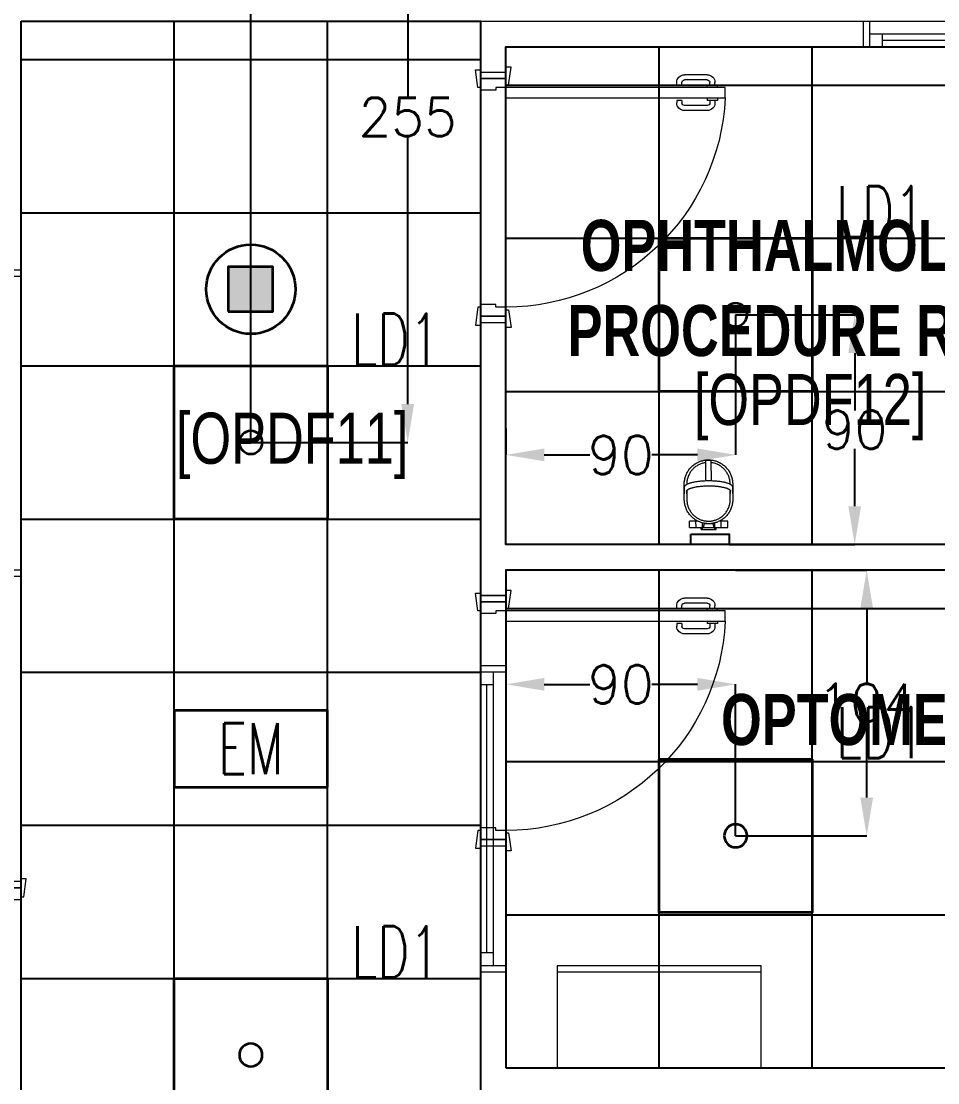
# Model space of a CAD drawing. Extents: x -12260 to 57327, y -29287 to 19916.
# Drawn here: x 14376 to 17968, y -6869 to -2710 of the extents above; entities that cross this region are included whole.
import ezdxf
from ezdxf.enums import TextEntityAlignment as Align

# ---------------------------------------------------------------- set-up
doc = ezdxf.new("R2010")
doc.units = 0
doc.header["$LTSCALE"] = 0.25
doc.linetypes.add('DASHDOT', pattern=[25.4, 12.7, -6.35, 0, -6.35])
for name, color, linetype, lineweight in [('01-First Floor$0$72_EGR_BASE_TEXT', 252, 'Continuous', 5), ('01-First Floor$0$Aluminum', 251, 'Continuous', 5), ('01-First Floor$0$LOADING', 253, 'Continuous', 5), ('01-First Floor$0$Walls', 251, 'Continuous', 5), ('01-First Floor$0$Wooden Joinery', 251, 'Continuous', 5), ('E-DIM', 6, 'Continuous', 18), ('E-LITE-CIRC-NUMB', 6, 'Continuous', 25), ('E-LITE-CLNG', 150, 'Continuous', 35), ('E-LITE-CLNG @ 100', 150, 'Continuous', 35), ('E-LITE-CLNG-CNDT', 6, 'DASHDOT', 35), ('E-LITE-CTRL', 6, 'Continuous', 25), ('E-LITE-IDEN', 6, 'Continuous', 25), ('T-INTC-CLNG @ 100', 33, 'Continuous', 35), ('T-INTC-DEVC-NUMB', 2, 'Continuous', 25)]:
    doc.layers.add(name, color=color, linetype=linetype, lineweight=lineweight)
doc.layers.add('01-First Floor$0$FALSE CEILING', color=251, linetype='Continuous')
doc.styles.add('01-First Floor$0$X3G_ENTITY_9EC9', font='swisscl.ttf', dxfattribs={"height": 0.2})
doc.styles.add('01-First Floor$0$X3G_ENTITY_9F38', font='swisscl.ttf', dxfattribs={"height": 0.2})
doc.styles.add('DC_SIMPLEX', font='SIMPLEX.shx', dxfattribs={"width": 0.7})
doc.styles.get("Standard").update_dxf_attribs({"font": 'romans.shx'})
doc.dimstyles.get("Standard").update_dxf_attribs({"dimtxt": 150, "dimasz": 150, "dimexe": 0.18, "dimexo": 0.0625, "dimgap": 0.09, "dimtad": 0, "dimtih": 1, "dimtoh": 1, "dimdec": 0, "dimlfac": 0.1, "dimzin": 0, "dimdsep": 46, "dimtxsty": 'Standard', "dimcen": 0.09, "dimclrd": 6, "dimadec": 0, "dimazin": 0, "dimtfac": 1, "dimtdec": 0, "dimtofl": 0, "dimtmove": 0, "dimatfit": 3, "dimfxl": 1, "dimtolj": 1, "dimtzin": 0, "dimarcsym": 0})

# ---------------------------------------------------------------- blocks, each defined once
blk = doc.blocks.new('01-First Floor$0$A$C72370EFE')
at = {"layer": '01-First Floor$0$Wooden Joinery'}
for p, q in [((-0.01, -0.04), (-0.02, -0.04)), ((-0.01, -0.03), (-0.01, -0.07)), ((0, -0.03), (-0.01, -0.03)), ((0.04, -0.03), (0.05, -0.03)), ((0.05, -0.03), (0.05, -0.07)), ((0.05, -0.04), (0.06, -0.04)), ((-0.05, -0.07), (-0.05, -0.16)), ((-0.03, -0.07), (-0.03, -0.16)), ((-0.01, -0.06), (-0.02, -0.06)), ((0, -0.07), (-0.01, -0.07)), ((0.04, -0.07), (0.05, -0.07)), ((0.05, -0.06), (0.06, -0.06)), ((0.07, -0.07), (0.07, -0.16)), ((0.09, -0.07), (0.09, -0.16)), ((-0.01, -0.17), (-0.02, -0.17)), ((-0.01, -0.19), (-0.02, -0.19)), ((-0.01, -0.17), (-0.01, -0.19)), ((0.05, -0.17), (0.06, -0.17)), ((0.05, -0.17), (0.05, -0.19)), ((0.05, -0.19), (0.06, -0.19))]:
    blk.add_line(p, q, dxfattribs=at)
for centre, radius, start, end in [((-0.02, -0.07), 0.03, 90, 180), ((0.06, -0.07), 0.03, 0, 90), ((-0.02, -0.07), 0.01, 90, 180), ((0.06, -0.07), 0.01, 0, 90), ((-0.02, -0.16), 0.03, 180, 270), ((-0.02, -0.16), 0.01, 180, 270), ((0.06, -0.16), 0.01, 270, 0), ((0.06, -0.16), 0.03, 270, 0)]:
    blk.add_arc(centre, radius, start, end, dxfattribs=at)
blk = doc.blocks.new('01-First Floor$0$A$C5DAD61B4')
at = {"layer": '01-First Floor$0$Wooden Joinery'}
for points in [[(80, 959.1), (80, 969.1), (10, 979.1), (10, 959.1)], [(940, 959.1), (940, 969.1), (1010, 979.1), (1010, 959.1)], [(70, 859.1), (70, 849.1), (0, 839.1), (0, 859.1)], [(120, 859.1), (120, 0), (80, 0), (80, 859.1)], [(950, 859.1), (950, 849.1), (1020, 839.1), (1020, 859.1)]]:
    blk.add_lwpolyline(points, close=True, dxfattribs=at)
for points in [[(45, 859.1), (45, 959.1), (20, 959.1), (20, 859.1), (45, 859.1)], [(45, 859.1), (80, 859.1), (80, 899.1), (90, 899.1), (90, 959.1), (45, 959.1), (45, 859.1)], [(975, 859.1), (940, 859.1), (940, 899.1), (930, 899.1), (930, 959.1), (975, 959.1), (975, 859.1)], [(975, 859.1), (975, 959.1), (1000, 959.1), (1000, 859.1), (975, 859.1)]]:
    blk.add_lwpolyline(points, dxfattribs=at)
blk.add_arc((80, 859.1), 860, 272.666, 0, dxfattribs=at)
at = {"layer": '01-First Floor$0$Wooden Joinery', "xscale": 999.9999999998854, "yscale": 999.9999999998854, "zscale": 999.9999999998854, "rotation": 180}
blk.add_blockref('01-First Floor$0$A$C72370EFE', (120, 0), dxfattribs=at)
blk = doc.blocks.new('01-First Floor$0$ME12818-P')
for p, q in [((-0.0262, 0.1712), (0.0316, 0.1712)), ((-0.0262, 0.1712), (-0.0262, 0.1635)), ((-0.0212, 0.1712), (-0.0212, 0.145)), ((0.0266, 0.1712), (0.0266, 0.145)), ((0.0316, 0.1712), (0.0316, 0.1635)), ((-0.0723, 0.1635), (0.0777, 0.1635)), ((-0.0723, 0.1635), (-0.0723, 0.1385)), ((-0.0389, 0.1385), (-0.0723, 0.1385)), ((-0.0468, 0.1635), (-0.0468, 0.1385)), ((-0.0148, 0.1485), (-0.0184, 0.1635)), ((0.0202, 0.1485), (-0.0148, 0.1485)), ((-0.0123, 0.1485), (-0.0123, 0.1471)), ((0.0177, 0.1471), (0.0177, 0.1485)), ((0.0238, 0.1635), (0.0202, 0.1485)), ((0.0777, 0.1385), (0.0442, 0.1385)), ((0.0521, 0.1635), (0.0521, 0.1385)), ((0.0777, 0.1635), (0.0777, 0.1385)), ((-0.0923, 0.0534), (-0.0923, -0.0066)), ((-0.0823, 0.018), (-0.0823, 0.0534)), ((0.0877, 0.0534), (0.0877, 0.018)), ((0.0977, -0.0066), (0.0977, 0.0534)), ((-0.0913, 0.0311), (-0.0913, 0.0053)), ((-0.0833, 0.0208), (-0.0833, 0.0311)), ((0.0887, 0.0311), (0.0887, 0.0208)), ((0.0967, 0.0053), (0.0967, 0.0311)), ((-0.0823, -0.0066), (-0.0823, -0.006)), ((-0.0053, -0.0205), (0.0107, -0.0205)), ((0.0877, -0.0061), (0.0877, -0.0066)), ((-0.0053, -0.0996), (-0.0058, -0.0996)), ((0.0107, -0.0996), (-0.0053, -0.0996)), ((0.0111, -0.0996), (0.0107, -0.0996))]:
    blk.add_line(p, q)
at = {"flags": 128}
for points in [[(0.0977, 0.0534), (0.0976, 0.0572), (0.0974, 0.061), (0.097, 0.0648), (0.0965, 0.0685), (0.0958, 0.0723), (0.095, 0.076), (0.094, 0.0796), (0.0929, 0.0833), (0.0916, 0.0869), (0.0902, 0.0904), (0.0886, 0.0939), (0.087, 0.0973), (0.0851, 0.1006), (0.0832, 0.1038), (0.0811, 0.107), (0.0789, 0.1101), (0.0766, 0.1131), (0.0741, 0.116), (0.0716, 0.1188), (0.0689, 0.1215), (0.0661, 0.1241), (0.0632, 0.1266), (0.0602, 0.129), (0.0572, 0.1312), (0.054, 0.1333), (0.0508, 0.1353), (0.0475, 0.1372), (0.0441, 0.1389), (0.0406, 0.1405), (0.0371, 0.1419), (0.0335, 0.1432), (0.0299, 0.1444), (0.0263, 0.1454), (0.0226, 0.1463), (0.0188, 0.147), (0.0151, 0.1476), (0.0113, 0.148), (0.0075, 0.1483), (0.0037, 0.1484), (-0.0001, 0.1483), (-0.0039, 0.1482), (-0.0077, 0.1478), (-0.0114, 0.1473), (-0.0152, 0.1467), (-0.0189, 0.1459), (-0.0226, 0.145), (-0.0262, 0.1439), (-0.0298, 0.1427), (-0.0334, 0.1413), (-0.0368, 0.1398), (-0.0403, 0.1381), (-0.0436, 0.1363), (-0.0469, 0.1344), (-0.0501, 0.1324), (-0.0532, 0.1302), (-0.0562, 0.1279), (-0.0592, 0.1255), (-0.062, 0.1229), (-0.0647, 0.1203), (-0.0674, 0.1176), (-0.0699, 0.1147), (-0.0723, 0.1118), (-0.0745, 0.1087), (-0.0767, 0.1056), (-0.0787, 0.1024), (-0.0806, 0.0991), (-0.0824, 0.0957), (-0.084, 0.0923), (-0.0855, 0.0888), (-0.0868, 0.0852), (-0.088, 0.0816), (-0.0891, 0.078), (-0.09, 0.0743), (-0.0907, 0.0705), (-0.0914, 0.0668), (-0.0918, 0.063), (-0.0921, 0.0592), (-0.0923, 0.0554), (-0.0923, 0.0534)], [(-0.0823, 0.0534), (-0.0822, 0.0568), (-0.082, 0.0602), (-0.0817, 0.0636), (-0.0812, 0.0669), (-0.0806, 0.0703), (-0.0799, 0.0736), (-0.079, 0.0769), (-0.078, 0.0801), (-0.0769, 0.0833), (-0.0756, 0.0865), (-0.0742, 0.0896), (-0.0727, 0.0926), (-0.0711, 0.0956), (-0.0693, 0.0985), (-0.0675, 0.1014), (-0.0655, 0.1041), (-0.0634, 0.1068), (-0.0612, 0.1094), (-0.0589, 0.1119), (-0.0565, 0.1144), (-0.054, 0.1167), (-0.0515, 0.1189), (-0.0488, 0.121), (-0.0461, 0.123), (-0.0432, 0.1249), (-0.0403, 0.1267), (-0.0374, 0.1284), (-0.0343, 0.1299), (-0.0313, 0.1313), (-0.0281, 0.1326), (-0.0249, 0.1338), (-0.0217, 0.1348), (-0.0184, 0.1357), (-0.0151, 0.1365), (-0.0118, 0.1371), (-0.0084, 0.1377), (-0.005, 0.138), (-0.0016, 0.1383), (0.0018, 0.1384), (0.0052, 0.1383), (0.0086, 0.1382), (0.012, 0.1379), (0.0153, 0.1374), (0.0187, 0.1369), (0.022, 0.1362), (0.0253, 0.1353), (0.0286, 0.1344), (0.0318, 0.1333), (0.0349, 0.132), (0.0381, 0.1307), (0.0411, 0.1292), (0.0441, 0.1276), (0.0471, 0.1259), (0.0499, 0.1241), (0.0527, 0.1221), (0.0554, 0.1201), (0.058, 0.1179), (0.0606, 0.1156), (0.063, 0.1133), (0.0654, 0.1108), (0.0676, 0.1082), (0.0698, 0.1056), (0.0718, 0.1029), (0.0737, 0.1001), (0.0755, 0.0972), (0.0772, 0.0943), (0.0788, 0.0912), (0.0803, 0.0882), (0.0816, 0.085), (0.0828, 0.0819), (0.0839, 0.0786), (0.0848, 0.0754), (0.0856, 0.0721), (0.0863, 0.0687), (0.0868, 0.0654), (0.0873, 0.062), (0.0875, 0.0586), (0.0877, 0.0552), (0.0877, 0.0534)], [(-0.0913, 0.0053), (-0.0912, 0.004), (-0.0909, 0.0028), (-0.0905, 0.0016), (-0.0898, 0.0005), (-0.089, -0.0007), (-0.0881, -0.0017), (-0.0871, -0.0028), (-0.0859, -0.0038), (-0.0845, -0.0047), (-0.0831, -0.0057), (-0.0815, -0.0066), (-0.0798, -0.0075), (-0.078, -0.0083), (-0.076, -0.0092), (-0.0739, -0.01), (-0.0718, -0.0108), (-0.0695, -0.0116), (-0.067, -0.0123), (-0.0645, -0.013), (-0.0619, -0.0137), (-0.0592, -0.0144), (-0.0563, -0.015), (-0.0534, -0.0156), (-0.0504, -0.0162), (-0.0473, -0.0167), (-0.0442, -0.0172), (-0.0409, -0.0177), (-0.0376, -0.0181), (-0.0343, -0.0185), (-0.0308, -0.0189), (-0.0274, -0.0192), (-0.0238, -0.0195), (-0.0203, -0.0198), (-0.0167, -0.02), (-0.013, -0.0202), (-0.0094, -0.0203), (-0.0057, -0.0204), (-0.002, -0.0205), (0.0017, -0.0205), (0.0054, -0.0205), (0.0091, -0.0204), (0.0128, -0.0204), (0.0164, -0.0202), (0.0201, -0.0201), (0.0237, -0.0199), (0.0273, -0.0196), (0.0309, -0.0194), (0.0344, -0.0191), (0.0378, -0.0187), (0.0412, -0.0183), (0.0446, -0.0179), (0.0478, -0.0175), (0.051, -0.017), (0.0542, -0.0165), (0.0572, -0.0159), (0.0602, -0.0153), (0.063, -0.0147), (0.0658, -0.0141), (0.0685, -0.0134), (0.0711, -0.0127), (0.0735, -0.012), (0.0759, -0.0112), (0.0782, -0.0104), (0.0803, -0.0096), (0.0823, -0.0088), (0.0842, -0.008), (0.086, -0.0071), (0.0876, -0.0062), (0.0892, -0.0052), (0.0906, -0.0043), (0.0918, -0.0033), (0.093, -0.0023), (0.094, -0.0012), (0.0948, -0.0002), (0.0955, 0.001), (0.0961, 0.0022), (0.0965, 0.0034), (0.0967, 0.0046), (0.0967, 0.0053)], [(-0.0833, 0.0208), (-0.0833, 0.0202), (-0.0831, 0.0195), (-0.0829, 0.0189), (-0.0825, 0.0182), (-0.082, 0.0175), (-0.0813, 0.0167), (-0.0805, 0.016), (-0.0796, 0.0152), (-0.0785, 0.0144), (-0.0773, 0.0136), (-0.076, 0.0128), (-0.0745, 0.012), (-0.0729, 0.0113), (-0.0711, 0.0105), (-0.0692, 0.0098), (-0.0672, 0.009), (-0.0651, 0.0083), (-0.0629, 0.0077), (-0.0606, 0.007), (-0.0581, 0.0064), (-0.0556, 0.0057), (-0.053, 0.0052), (-0.0502, 0.0046), (-0.0474, 0.0041), (-0.0445, 0.0036), (-0.0416, 0.0031), (-0.0385, 0.0027), (-0.0354, 0.0022), (-0.0322, 0.0019), (-0.029, 0.0015), (-0.0257, 0.0012), (-0.0224, 0.0009), (-0.019, 0.0007), (-0.0156, 0.0005), (-0.0122, 0.0003), (-0.0087, 0.0002), (-0.0052, 0.0001), (-0.0017, 0), (0.0017, 0), (0.0052, 0), (0.0087, 0), (0.0122, 0.0001), (0.0157, 0.0002), (0.0191, 0.0004), (0.0226, 0.0006), (0.026, 0.0008), (0.0293, 0.0011), (0.0326, 0.0014), (0.0359, 0.0017), (0.0391, 0.002), (0.0422, 0.0024), (0.0453, 0.0029), (0.0483, 0.0033), (0.0513, 0.0038), (0.0541, 0.0043), (0.0569, 0.0049), (0.0596, 0.0054), (0.0622, 0.006), (0.0647, 0.0067), (0.067, 0.0073), (0.0693, 0.008), (0.0715, 0.0087), (0.0736, 0.0094), (0.0755, 0.0101), (0.0773, 0.0109), (0.079, 0.0116), (0.0806, 0.0124), (0.082, 0.0132), (0.0833, 0.014), (0.0844, 0.0147), (0.0854, 0.0155), (0.0863, 0.0163), (0.087, 0.0171), (0.0876, 0.0178), (0.0881, 0.0185), (0.0884, 0.0192), (0.0886, 0.0198), (0.0887, 0.0204), (0.0887, 0.0208)], [(-0.0923, -0.0066), (-0.0922, -0.0104), (-0.092, -0.0142), (-0.0916, -0.018), (-0.0911, -0.0217), (-0.0904, -0.0255), (-0.0896, -0.0292), (-0.0886, -0.0329), (-0.0875, -0.0365), (-0.0862, -0.0401), (-0.0848, -0.0436), (-0.0833, -0.0471), (-0.0816, -0.0505), (-0.0797, -0.0538), (-0.0778, -0.0571), (-0.0757, -0.0603), (-0.0735, -0.0633), (-0.0712, -0.0663), (-0.0687, -0.0693), (-0.0662, -0.0721), (-0.0635, -0.0748), (-0.0607, -0.0774), (-0.0578, -0.0798), (-0.0549, -0.0822), (-0.0518, -0.0844), (-0.0486, -0.0866), (-0.0454, -0.0885), (-0.0421, -0.0904), (-0.0387, -0.0921), (-0.0352, -0.0937), (-0.0317, -0.0952), (-0.0282, -0.0965), (-0.0245, -0.0976), (-0.0209, -0.0986), (-0.0172, -0.0995), (-0.0135, -0.1002), (-0.0097, -0.1008), (-0.0059, -0.1012), (-0.0021, -0.1015), (0.0017, -0.1016), (0.0055, -0.1016), (0.0093, -0.1014), (0.013, -0.101), (0.0168, -0.1006), (0.0206, -0.0999), (0.0243, -0.0991), (0.028, -0.0982), (0.0316, -0.0971), (0.0352, -0.0959), (0.0387, -0.0945), (0.0422, -0.093), (0.0456, -0.0913), (0.049, -0.0896), (0.0523, -0.0876), (0.0555, -0.0856), (0.0586, -0.0834), (0.0616, -0.0811), (0.0646, -0.0787), (0.0674, -0.0762), (0.0701, -0.0735), (0.0727, -0.0708), (0.0753, -0.0679), (0.0776, -0.065), (0.0799, -0.0619), (0.0821, -0.0588), (0.0841, -0.0556), (0.086, -0.0523), (0.0878, -0.0489), (0.0894, -0.0455), (0.0909, -0.042), (0.0922, -0.0384), (0.0934, -0.0348), (0.0945, -0.0312), (0.0954, -0.0275), (0.0961, -0.0238), (0.0967, -0.02), (0.0972, -0.0162), (0.0975, -0.0125), (0.0977, -0.0087), (0.0977, -0.0066)], [(-0.0073, -0.091), (-0.0099, -0.0907), (-0.0133, -0.0901), (-0.0166, -0.0894), (-0.0199, -0.0886), (-0.0232, -0.0876), (-0.0264, -0.0865), (-0.0296, -0.0853), (-0.0327, -0.0839), (-0.0357, -0.0824), (-0.0387, -0.0808), (-0.0417, -0.0791), (-0.0445, -0.0773), (-0.0473, -0.0753), (-0.05, -0.0733), (-0.0527, -0.0711), (-0.0552, -0.0689), (-0.0576, -0.0665), (-0.06, -0.064), (-0.0622, -0.0615), (-0.0644, -0.0588), (-0.0664, -0.0561), (-0.0683, -0.0533), (-0.0701, -0.0504), (-0.0718, -0.0475), (-0.0734, -0.0445), (-0.0749, -0.0414), (-0.0762, -0.0383), (-0.0774, -0.0351), (-0.0785, -0.0319), (-0.0794, -0.0286), (-0.0802, -0.0253), (-0.0809, -0.022), (-0.0815, -0.0186), (-0.0819, -0.0152), (-0.0821, -0.0118), (-0.0823, -0.0084), (-0.0823, -0.0066)], [(-0.0073, -0.0204), (-0.0073, -0.0976)], [(0.0877, -0.0066), (0.0876, -0.01), (0.0874, -0.0134), (0.0871, -0.0168), (0.0866, -0.0202), (0.086, -0.0235), (0.0853, -0.0268), (0.0844, -0.0301), (0.0834, -0.0334), (0.0822, -0.0366), (0.081, -0.0397), (0.0796, -0.0428), (0.0781, -0.0459), (0.0765, -0.0488), (0.0747, -0.0518), (0.0728, -0.0546), (0.0709, -0.0574), (0.0688, -0.0601), (0.0666, -0.0627), (0.0643, -0.0652), (0.0619, -0.0676), (0.0594, -0.0699), (0.0569, -0.0721), (0.0542, -0.0742), (0.0514, -0.0762), (0.0486, -0.0781), (0.0457, -0.0799), (0.0428, -0.0816), (0.0397, -0.0831), (0.0366, -0.0845), (0.0335, -0.0858), (0.0303, -0.087), (0.0271, -0.088), (0.0238, -0.089), (0.0205, -0.0897), (0.0171, -0.0904), (0.0138, -0.0909), (0.0127, -0.091)], [(0.0127, -0.0976), (0.0127, -0.0204)], [(-0.0059, -0.0995), (-0.0062, -0.0994), (-0.0066, -0.0992), (-0.0069, -0.0989), (-0.0071, -0.0985), (-0.0073, -0.0981), (-0.0073, -0.0976)], [(0.0127, -0.0976), (0.0126, -0.0981), (0.0125, -0.0985), (0.0123, -0.0989), (0.0119, -0.0992), (0.0116, -0.0994), (0.0113, -0.0995)]]:
    blk.add_lwpolyline(points, dxfattribs=at)
for centre, major_axis, start_param, end_param in [((-0.0053, -0.02), (0.002, 0), 3.665191, 4.712389), ((0.0107, -0.02), (-0.002, 0), 1.570796, 2.617994)]:
    blk.add_ellipse(centre, major_axis=major_axis, ratio=0.262075, start_param=start_param, end_param=end_param)
blk = doc.blocks.new('01-First Floor$0$GF21027-P')
at = {"layer": '01-First Floor$0$LOADING'}
for p, q in [((0.4, 0.4), (-0.4, 0.4)), ((-0.4, 0.4), (-0.4, 0)), ((0.4, 0), (0.4, 0.4)), ((-0.4, 0.025), (0.4, 0.025)), ((-0.4, 0), (0.4, 0))]:
    blk.add_line(p, q, dxfattribs=at)
blk = doc.blocks.new('01-First Floor$0$A$C37be4daf')
at = {"layer": '01-First Floor$0$Aluminum'}
for p, q in [((1416, 598.2), (216, 598.2)), ((241, 498.2), (241, 598.2)), ((291, 548.2), (291, 598.2)), ((1341, 548.2), (1341, 598.2)), ((1391, 498.2), (1391, 598.2)), ((1391, 548.2), (241, 548.2)), ((291, 573.2), (1341, 573.2)), ((1416, 498.2), (216, 498.2))]:
    blk.add_line(p, q, dxfattribs=at)
at = {"layer": '01-First Floor$0$Walls'}
for p, q in [((216, 498.2), (216, 598.2)), ((1416, 498.2), (1416, 598.2))]:
    blk.add_line(p, q, dxfattribs=at)
blk = doc.blocks.new('01-First Floor')
at = {"layer": '01-First Floor$0$FALSE CEILING', "linetype": 'Continuous'}
for p, q in [((14976, -10660), (14976, -2710)), ((15576, -10660), (15576, -2710)), ((16876, -4760), (16876, -2810)), ((16876, -4760), (16876, -2810)), ((17476, -4760), (17476, -2810)), ((17476, -4760), (17476, -2810)), ((14376, -2860), (16176, -2860)), ((16276, -2960), (20276, -2960)), ((16276, -2960), (20276, -2960)), ((14376, -3460), (16176, -3460)), ((16276, -3560), (20276, -3560)), ((16276, -3560), (20276, -3560)), ((14376, -4060), (16176, -4060)), ((16276, -4160), (20276, -4160)), ((16276, -4160), (20276, -4160)), ((14376, -4660), (16176, -4660)), ((16876, -6810), (16876, -4860)), ((17476, -6810), (17476, -4860)), ((16276, -5010), (20276, -5010)), ((14376, -5260), (16176, -5260)), ((16276, -5610), (20276, -5610)), ((14376, -5860), (16176, -5860)), ((16276, -6210), (20276, -6210)), ((14376, -6460), (16176, -6460))]:
    blk.add_line(p, q, dxfattribs=at)
at = {"layer": '01-First Floor$0$FALSE CEILING'}
for points in [[(14376, -2710), (16176, -2710), (16176, -10660), (14376, -10660)], [(20276, -4760), (16276, -4760), (16276, -2810), (20276, -2810)], [(16276, -6810), (20276, -6810), (20276, -4860), (16276, -4860)]]:
    blk.add_lwpolyline(points, close=True, dxfattribs=at)
at = {"layer": '01-First Floor$0$FALSE CEILING', "extrusion": (4.6879e-08, -1.66552e-10, 1), "elevation": -0.1}
blk.add_lwpolyline([(17000.1, -4720), (17150.1, -4720), (17150.1, -4760), (17000.1, -4760)], close=True, dxfattribs=at)
at = {"layer": '01-First Floor$0$LOADING', "extrusion": (4.6879e-08, -1.66552e-10, 1), "elevation": -0.1}
blk.add_lwpolyline([(17000.1, -4720), (17150.1, -4720), (17150.1, -4760), (17000.1, -4760)], close=True, dxfattribs=at)
at = {"layer": '01-First Floor$0$Walls'}
for p, q in [((14376, -2710), (14376, -6080)), ((16176, -2710), (23315.6, -2710)), ((16176, -2910), (16176, -2710)), ((16276, -2810), (20276, -2810)), ((16276, -2910, 0), (16276, -2810)), ((16176, -2910), (16276, -2910)), ((16176, -4960), (16176, -3850)), ((16276, -3850), (16276, -4760)), ((16176, -3890), (16276, -3890)), ((16276, -4760), (20276, -4760)), ((16276, -4860), (16276, -4960)), ((20276, -4860), (16276, -4860)), ((16276, -4960), (16176, -4960)), ((16176, -7650), (16176, -5940)), ((16176, -5940), (16276, -5940)), ((16276, -5940), (16276, -6810)), ((20276, -6810), (16276, -6810))]:
    blk.add_line(p, q, dxfattribs=at)
for p, rotation in [((19092, -2211.8), 180), ((14874.2, -5101), 90), ((16774.2, -6651), 90)]:
    blk.add_blockref('01-First Floor$0$A$C37be4daf', p, dxfattribs=dict(rotation=rotation))
at = {"layer": '01-First Floor$0$LOADING', "extrusion": (4.73306e-08, -1.44096e-21, 1), "xscale": -1000, "yscale": 999.9999999999999, "zscale": 999.9999999999999, "rotation": 180.2454464877884}
blk.add_blockref('01-First Floor$0$ME12818-P', (17066.9, -4530, -0.1), dxfattribs=at)
at = {"layer": '01-First Floor$0$LOADING', "color": 1, "xscale": 1000, "yscale": 1000, "zscale": 1000, "rotation": 180.0000000209116}
blk.add_blockref('01-First Floor$0$GF21027-P', (16876, -6410, -0.1), dxfattribs=at)
at = {"layer": '01-First Floor$0$Wooden Joinery', "xscale": -1}
for p, rotation in [((17135.1, -2890), 90), ((17135.1, -4940), 90), ((13416.9, -7080), 270.0000000000001)]:
    blk.add_blockref('01-First Floor$0$A$C5DAD61B4', p, dxfattribs=dict(at, rotation=rotation))
at = {"layer": '01-First Floor$0$72_EGR_BASE_TEXT', "insert": (17519.8, -3488.2, 0), "char_height": 200, "width": 2718.422, "attachment_point": 2, "style": '01-First Floor$0$X3G_ENTITY_9EC9'}
blk.add_mtext('{\\fSwis721 LtCn BT|b1|i0|c0|p34;OPHTHALMOLOGY PROCEDURE ROOM}', dxfattribs=at)
at = {"layer": '01-First Floor$0$72_EGR_BASE_TEXT', "char_height": 200, "attachment_point": 2}
for s, insert, style in [('[OPDF12]', (17467.8, -4091.8, 0), '01-First Floor$0$X3G_ENTITY_9F38'), ('[OPDF11]', (15438, -4243.5, 0), '01-First Floor$0$X3G_ENTITY_9F38'), ('{\\fSwis721 LtCn BT|b1|i0|c0|p34;OPTOMETRY PREPARATION}', (18542.5, -5345.6, 0), '01-First Floor$0$X3G_ENTITY_9EC9')]:
    blk.add_mtext(s, dxfattribs=dict(at, insert=insert, style=style))
blk = doc.blocks.new('DC_LT-CL-Emergency')
blk.add_lwpolyline([(3, -1.5), (3, 1.5), (-3, 1.5), (-3, -1.5)], close=True)
at = {"style": 'DC_SIMPLEX', "width": 0.7}
blk.add_text('EM', height=2, rotation=360, dxfattribs=at).set_placement((0, 0), align=Align.MIDDLE_CENTER)
at = {"layer": 'E-LITE-CTRL', "style": 'DC_SIMPLEX', "width": 0.7, "flags": 8}
blk.add_attdef('CONTROL', (4.739, -1.5), '', height=2, rotation=360, dxfattribs=at)
blk = doc.blocks.new('*U16')
blk.add_lwpolyline([(-300, 300), (-300, -300), (300, -300), (300, 300)], close=True)
blk.add_circle((0, 0), 45)
at = {"layer": 'E-LITE-CIRC-NUMB', "style": 'DC_SIMPLEX', "width": 0.7, "flags": 8}
blk.add_attdef('CIRCUIT', text='', height=200, rotation=0, dxfattribs=at).set_placement((-473.9, 300), align=Align.RIGHT)
at = {"layer": 'E-LITE-CTRL', "style": 'DC_SIMPLEX', "width": 0.7, "flags": 8}
blk.add_attdef('CONTROL', (1118.9, -935), '', height=200, rotation=360, dxfattribs=at)
at = {"layer": 'E-LITE-IDEN', "style": 'DC_SIMPLEX', "width": 0.7, "flags": 8}
blk.add_attdef('TYPE', (460.4, 457.6), '', height=200, rotation=360, dxfattribs=at)
blk = doc.blocks.new('DC_PA-CL-Speaker')
blk.add_hatch(color=256).paths.add_polyline_path([(-0.883, -0.87), (0.865, -0.87), (0.865, 0.878), (-0.883, 0.878)])
blk.add_lwpolyline([(-0.883, -0.87), (0.865, -0.87), (0.865, 0.878), (-0.883, 0.878)], close=True)
blk.add_circle((0, 0), 1.75)
at = {"layer": 'T-INTC-DEVC-NUMB', "style": 'DC_SIMPLEX', "width": 0.7}
blk.add_attdef('DC_CONTROL', (3.364, 2.471), '', height=2, rotation=360, dxfattribs=at)
blk = doc.blocks.new('*D103')
at = {"layer": 'Defpoints', "color": 0}
for p in [(14596.4, -1810), (15276, -2343.4), (15276, -4360)]:
    blk.add_point(p, dxfattribs=at)
at = {"layer": 'E-DIM', "color": 0, "lineweight": -2, "transparency": 16777216}
for p, q in [((14596.4, -1810.1), (14596.4, -2343.6)), ((15276, -4360), (15276, -2343.3))]:
    blk.add_line(p, q, dxfattribs=at)
at = {"layer": 'E-DIM', "color": 6, "lineweight": -2, "transparency": 16777216}
for p, q in [((14746.4, -2343.4), (14818.3, -2343.4)), ((15126, -2343.4), (15054.2, -2343.4))]:
    blk.add_line(p, q, dxfattribs=at)
at = {"layer": 'E-DIM', "color": 6, "transparency": 16777216}
for points in [[(14746.4, -2318.4), (14746.4, -2368.4), (14596.4, -2343.4)], [(15126, -2318.4), (15126, -2368.4), (15276, -2343.4)]]:
    blk.add_solid(points, dxfattribs=at)
at = {"layer": 'E-DIM', "color": 7, "transparency": 16777216, "insert": (14936.2, -2343.4), "char_height": 150, "attachment_point": 5}
blk.add_mtext('\\A1;68', dxfattribs=at)
blk = doc.blocks.new('*D104')
at = {"layer": 'Defpoints', "color": 0}
for p in [(14596.4, -1810), (15276, -4360), (15890.7, -4360)]:
    blk.add_point(p, dxfattribs=at)
at = {"layer": 'E-DIM', "color": 0, "lineweight": -2, "transparency": 16777216}
for p, q in [((14596.5, -1810), (15890.9, -1810)), ((15276, -4360), (15890.9, -4360))]:
    blk.add_line(p, q, dxfattribs=at)
at = {"layer": 'E-DIM', "color": 6, "lineweight": -2, "transparency": 16777216}
for p, q in [((15890.7, -1960), (15890.7, -3009.9)), ((15890.7, -4210), (15890.7, -3160.1))]:
    blk.add_line(p, q, dxfattribs=at)
at = {"layer": 'E-DIM', "color": 6, "transparency": 16777216}
for points in [[(15865.7, -1960), (15915.7, -1960), (15890.7, -1810)], [(15865.7, -4210), (15915.7, -4210), (15890.7, -4360)]]:
    blk.add_solid(points, dxfattribs=at)
at = {"layer": 'E-DIM', "color": 7, "transparency": 16777216, "insert": (15890.7, -3085), "char_height": 150, "attachment_point": 5}
blk.add_mtext('\\A1;255', dxfattribs=at)
blk = doc.blocks.new('*D107')
at = {"layer": 'Defpoints', "color": 0}
for p in [(17176, -4860), (17689.7, -4860), (17176, -5901.2, -0.2)]:
    blk.add_point(p, dxfattribs=at)
at = {"layer": 'E-DIM', "color": 0, "lineweight": -2, "transparency": 16777216}
for p, q in [((17176.1, -4860), (17689.9, -4860)), ((17176.1, -5901.2), (17689.9, -5901.2))]:
    blk.add_line(p, q, dxfattribs=at)
at = {"layer": 'E-DIM', "color": 6, "lineweight": -2, "transparency": 16777216}
for p, q in [((17689.7, -5010), (17689.7, -5305.5)), ((17689.7, -5751.2), (17689.7, -5455.7))]:
    blk.add_line(p, q, dxfattribs=at)
at = {"layer": 'E-DIM', "color": 6, "transparency": 16777216}
for points in [[(17664.7, -5010), (17714.7, -5010), (17689.7, -4860)], [(17664.7, -5751.2), (17714.7, -5751.2), (17689.7, -5901.2)]]:
    blk.add_solid(points, dxfattribs=at)
at = {"layer": 'E-DIM', "color": 7, "transparency": 16777216, "insert": (17689.7, -5380.6), "char_height": 150, "attachment_point": 5}
blk.add_mtext('\\A1;104', dxfattribs=at)
blk = doc.blocks.new('*D108')
at = {"layer": 'Defpoints', "color": 0}
for p in [(16276, -4860), (17176, -5307.7), (17176, -5901.2, -0.2)]:
    blk.add_point(p, dxfattribs=at)
at = {"layer": 'E-DIM', "color": 0, "lineweight": -2, "transparency": 16777216}
for p, q in [((16276, -4860.1), (16276, -5307.9)), ((17176, -5901.1), (17176, -5307.5))]:
    blk.add_line(p, q, dxfattribs=at)
at = {"layer": 'E-DIM', "color": 6, "lineweight": -2, "transparency": 16777216}
for p, q in [((16426, -5307.7), (16604.5, -5307.7)), ((17026, -5307.7), (16847.5, -5307.7))]:
    blk.add_line(p, q, dxfattribs=at)
at = {"layer": 'E-DIM', "color": 6, "transparency": 16777216}
for points in [[(16426, -5282.7), (16426, -5332.7), (16276, -5307.7)], [(17026, -5282.7), (17026, -5332.7), (17176, -5307.7)]]:
    blk.add_solid(points, dxfattribs=at)
at = {"layer": 'E-DIM', "color": 7, "transparency": 16777216, "insert": (16726, -5307.7), "char_height": 150, "attachment_point": 5}
blk.add_mtext('\\A1;90', dxfattribs=at)
blk = doc.blocks.new('*D110')
at = {"layer": 'Defpoints', "color": 0}
for p in [(17176, -3860, -0.1), (17150.1, -4760, -0.1), (17642.7, -4760)]:
    blk.add_point(p, dxfattribs=at)
at = {"layer": 'E-DIM', "color": 0, "lineweight": -2, "transparency": 16777216}
for p, q in [((17176.1, -3860), (17642.9, -3860)), ((17150.2, -4760), (17642.9, -4760))]:
    blk.add_line(p, q, dxfattribs=at)
at = {"layer": 'E-DIM', "color": 6, "lineweight": -2, "transparency": 16777216}
for p, q in [((17642.7, -4010), (17642.7, -4234.9)), ((17642.7, -4610), (17642.7, -4385.1))]:
    blk.add_line(p, q, dxfattribs=at)
at = {"layer": 'E-DIM', "color": 6, "transparency": 16777216}
for points in [[(17617.7, -4010), (17667.7, -4010), (17642.7, -3860)], [(17617.7, -4610), (17667.7, -4610), (17642.7, -4760)]]:
    blk.add_solid(points, dxfattribs=at)
at = {"layer": 'E-DIM', "color": 7, "transparency": 16777216, "insert": (17642.7, -4310), "char_height": 150, "attachment_point": 5}
blk.add_mtext('\\A1;90', dxfattribs=at)
blk = doc.blocks.new('*D111')
at = {"layer": 'Defpoints', "color": 0}
for p in [(17176, -3860, -0.1), (16276, -4305), (16276, -4408.8)]:
    blk.add_point(p, dxfattribs=at)
at = {"layer": 'E-DIM', "color": 0, "lineweight": -2, "transparency": 16777216}
for p, q in [((17176, -3860.1), (17176, -4409)), ((16276, -4305.1), (16276, -4409))]:
    blk.add_line(p, q, dxfattribs=at)
at = {"layer": 'E-DIM', "color": 6, "lineweight": -2, "transparency": 16777216}
for p, q in [((16426, -4408.8), (16604.5, -4408.8)), ((17026, -4408.8), (16847.5, -4408.8))]:
    blk.add_line(p, q, dxfattribs=at)
at = {"layer": 'E-DIM', "color": 6, "transparency": 16777216}
for points in [[(16426, -4383.8), (16426, -4433.8), (16276, -4408.8)], [(17026, -4383.8), (17026, -4433.8), (17176, -4408.8)]]:
    blk.add_solid(points, dxfattribs=at)
at = {"layer": 'E-DIM', "color": 7, "transparency": 16777216, "insert": (16726, -4408.8), "char_height": 150, "attachment_point": 5}
blk.add_mtext('\\A1;90', dxfattribs=at)

msp = doc.modelspace()

# ---------------------------------------------------------------- block references
at = {"layer": 'E-LITE-CLNG'}
ref = msp.add_blockref('*U16', (17176, -3860, -0.1), dxfattribs=dict(at, xscale=-1))
ref.add_attrib('TYPE', 'LD1', (17569.5, -3555.5, -0.1), dxfattribs={"layer": 'E-LITE-IDEN', "height": 200, "rotation": 0, "style": 'DC_SIMPLEX', "width": 0.7, "flags": 8})
ref = msp.add_blockref('*U16', (15276, -4360), dxfattribs=dict(at, xscale=-1))
ref.add_attrib('TYPE', 'LD1', (15669.5, -4055.5), dxfattribs={"layer": 'E-LITE-IDEN', "height": 200, "rotation": 0, "style": 'DC_SIMPLEX', "width": 0.7, "flags": 8})
ref = msp.add_blockref('*U16', (17176, -5901.2, -0.2), dxfattribs=dict(at, xscale=-1))
ref.add_attrib('TYPE', 'LD1', (17569.5, -5596.7, -0.2), dxfattribs={"layer": 'E-LITE-IDEN', "height": 200, "rotation": 0, "style": 'DC_SIMPLEX', "width": 0.7, "flags": 8})
ref = msp.add_blockref('*U16', (15276, -6760), dxfattribs=dict(at, xscale=-1))
ref.add_attrib('TYPE', 'LD1', (15669.5, -6455.5), dxfattribs={"layer": 'E-LITE-IDEN', "height": 200, "rotation": 0, "style": 'DC_SIMPLEX', "width": 0.7, "flags": 8})
at = {"layer": 'E-LITE-CLNG @ 100', "xscale": 100, "yscale": 100, "zscale": 100}
msp.add_blockref('DC_LT-CL-Emergency', (15276, -5560), dxfattribs=at)
at = {"layer": 'E-LITE-CLNG-CNDT'}
msp.add_blockref('01-First Floor', (0, 0), dxfattribs=at)
at = {"layer": 'T-INTC-CLNG @ 100', "xscale": 100, "yscale": 100, "zscale": 100}
msp.add_blockref('DC_PA-CL-Speaker', (15276, -3760), dxfattribs=at)

# ---------------------------------------------------------------- dimensions: what is measured, and where the dimension line sits
at = {"layer": 'E-DIM'}
for base, p1, p2, picture, middle in [((15276, -2343.4), (14596.4, -1810), (15276, -4360), '*D103', (14936.2, -2343.4)), ((16276, -4408.8), (17176, -3860, -0.1), (16276, -4305), '*D111', (16726, -4408.8)), ((17176, -5307.7), (16276, -4860), (17176, -5901.2, -0.2), '*D108', (16726, -5307.7))]:
    dim = msp.add_linear_dim(base=base, p1=p1, p2=p2, dimstyle='Standard', override={"dimclrt": 7}, dxfattribs=at)
    dim.commit()
    dim.dimension.update_dxf_attribs({"geometry": picture, "text_midpoint": middle})
for base, p1, p2, picture, middle in [((15890.7, -4360), (14596.4, -1810), (15276, -4360), '*D104', (15890.7, -3085)), ((17642.7, -4760), (17176, -3860, -0.1), (17150.1, -4760, -0.1), '*D110', (17642.7, -4310)), ((17689.7, -4860), (17176, -5901.2, -0.2), (17176, -4860), '*D107', (17689.7, -5380.6))]:
    dim = msp.add_linear_dim(base=base, p1=p1, p2=p2, angle=90, dimstyle='Standard', override={"dimclrt": 7}, dxfattribs=at)
    dim.commit()
    dim.dimension.update_dxf_attribs({"geometry": picture, "text_midpoint": middle})

doc.saveas('drawing.dxf')
